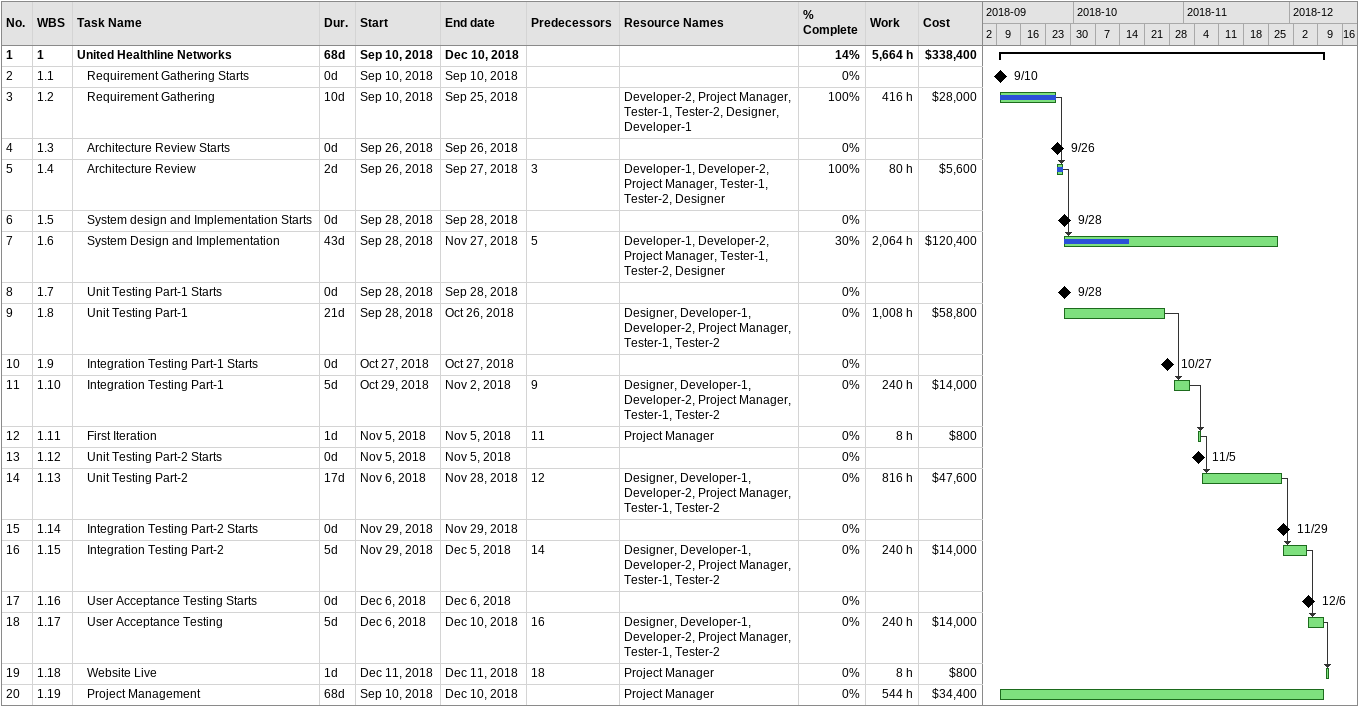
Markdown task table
| ID | WBS | Task | Duration | Start | Finish | Predecessors | Resources | % complete | Work (h) | Cost ($) |
|---|---|---|---|---|---|---|---|---|---|---|
| 1 | 1 | **United Healthline Networks** | 68d | 2018-09-10 | 2018-12-10 |  |  | 14 | 5664 | 338400 |
| 2 | 1.1 | Requirement Gathering Starts | 0d | 2018-09-10 | 2018-09-10 |  |  | 0 |  |  |
| 3 | 1.2 | Requirement Gathering | 10d | 2018-09-10 | 2018-09-25 |  | Developer-2, Project Manager, Tester-1, Tester-2, Designer, Developer-1 | 100 | 416 | 28000 |
| 4 | 1.3 | Architecture Review Starts | 0d | 2018-09-26 | 2018-09-26 |  |  | 0 |  |  |
| 5 | 1.4 | Architecture Review | 2d | 2018-09-26 | 2018-09-27 | 3 | Developer-1, Developer-2, Project Manager, Tester-1, Tester-2, Designer | 100 | 80 | 5600 |
| 6 | 1.5 | System design and Implementation Starts | 0d | 2018-09-28 | 2018-09-28 |  |  | 0 |  |  |
| 7 | 1.6 | System Design and Implementation | 43d | 2018-09-28 | 2018-11-27 | 5 | Developer-1, Developer-2, Project Manager, Tester-1, Tester-2, Designer | 30 | 2064 | 120400 |
| 8 | 1.7 | Unit Testing Part-1 Starts | 0d | 2018-09-28 | 2018-09-28 |  |  | 0 |  |  |
| 9 | 1.8 | Unit Testing Part-1 | 21d | 2018-09-28 | 2018-10-26 |  | Designer, Developer-1, Developer-2, Project Manager, Tester-1, Tester-2 | 0 | 1008 | 58800 |
| 10 | 1.9 | Integration Testing Part-1 Starts | 0d | 2018-10-27 | 2018-10-27 |  |  | 0 |  |  |
| 11 | 1.10 | Integration Testing Part-1 | 5d | 2018-10-29 | 2018-11-02 | 9 | Designer, Developer-1, Developer-2, Project Manager, Tester-1, Tester-2 | 0 | 240 | 14000 |
| 12 | 1.11 | First Iteration | 1d | 2018-11-05 | 2018-11-05 | 11 | Project Manager | 0 | 8 | 800 |
| 13 | 1.12 | Unit Testing Part-2 Starts | 0d | 2018-11-05 | 2018-11-05 |  |  | 0 |  |  |
| 14 | 1.13 | Unit Testing Part-2 | 17d | 2018-11-06 | 2018-11-28 | 12 | Designer, Developer-1, Developer-2, Project Manager, Tester-1, Tester-2 | 0 | 816 | 47600 |
| 15 | 1.14 | Integration Testing Part-2 Starts | 0d | 2018-11-29 | 2018-11-29 |  |  | 0 |  |  |
| 16 | 1.15 | Integration Testing Part-2 | 5d | 2018-11-29 | 2018-12-05 | 14 | Designer, Developer-1, Developer-2, Project Manager, Tester-1, Tester-2 | 0 | 240 | 14000 |
| 17 | 1.16 | User Acceptance Testing Starts | 0d | 2018-12-06 | 2018-12-06 |  |  | 0 |  |  |
| 18 | 1.17 | User Acceptance Testing | 5d | 2018-12-06 | 2018-12-10 | 16 | Designer, Developer-1, Developer-2, Project Manager, Tester-1, Tester-2 | 0 | 240 | 14000 |
| 19 | 1.18 | Website Live | 1d | 2018-12-11 | 2018-12-11 | 18 | Project Manager | 0 | 8 | 800 |
| 20 | 1.19 | Project Management | 68d | 2018-09-10 | 2018-12-10 |  | Project Manager | 0 | 544 | 34400 |
